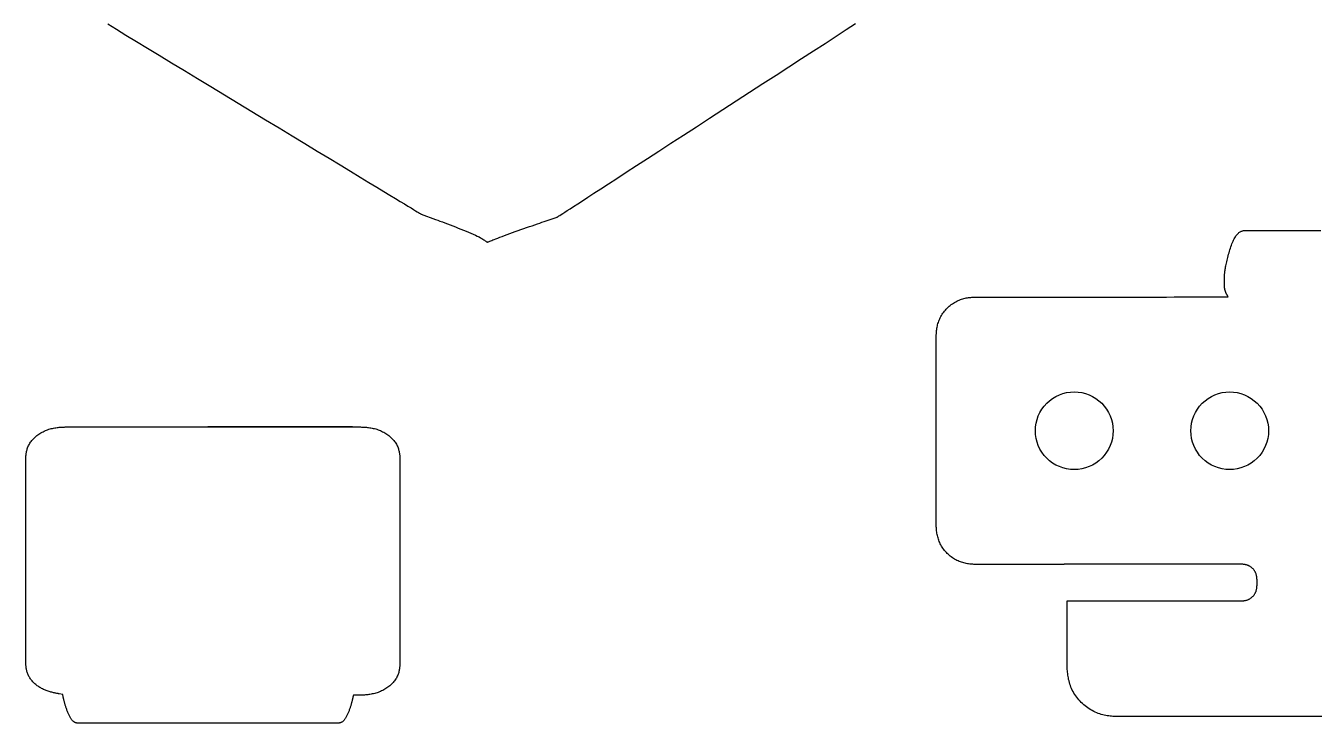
# Model space of a CAD drawing. Header units: millimetres. Extents: x 26 to 901, y 18 to 261.
# Drawn here: x 27.3 to 193.6, y 47.1 to 136.8 of the extents above; entities that cross this region are included whole.
import ezdxf

# ---------------------------------------------------------------- set-up
doc = ezdxf.new("R2010")
doc.units = ezdxf.units.MM

msp = doc.modelspace()

# ---------------------------------------------------------------- linework, layer by layer
at = {"flags": 128}
for points in [[(37.847174, 137.08392), (38.965657, 136.405621), (40.198832, 135.657767), (41.537876, 134.84571), (42.971025, 133.976583), (44.486517, 133.057519), (46.072587, 132.095653), (47.717474, 131.098119), (49.409414, 130.07205), (51.136643, 129.024579), (52.887399, 127.962841), (54.649917, 126.893969), (56.412436, 125.825097), (58.163192, 124.763359), (59.890421, 123.715888), (61.58236, 122.689819), (63.227247, 121.692285), (64.813318, 120.730419), (66.328809, 119.811356), (67.761958, 118.942228), (69.101002, 118.130171), (70.334177, 117.382317), (71.452661, 116.704018), (72.459395, 116.093489), (73.360259, 115.547163), (74.161137, 115.061475), (74.867909, 114.632856), (75.486457, 114.25774), (76.022662, 113.93256), (76.482407, 113.65375), (76.871573, 113.417742), (77.196041, 113.22097), (77.461693, 113.059867), (77.674411, 112.930865), (77.840076, 112.830398), (77.96457, 112.754899), (78.053774, 112.700802), (78.11357, 112.664538), (78.14984, 112.642543), (78.168465, 112.631248), (78.175327, 112.627087), (78.176307, 112.626492), (80.034067, 111.935095), (80.307848, 111.833036), (80.60032, 111.723729), (80.908789, 111.608032), (81.230559, 111.486802), (81.562935, 111.360894), (81.903224, 111.231168), (82.24873, 111.098479), (82.596758, 110.963685), (82.944614, 110.827641), (83.289603, 110.691207), (83.629031, 110.555239), (83.960201, 110.420593), (84.280421, 110.288127), (84.586994, 110.158698), (84.877226, 110.033162), (85.148423, 109.912377), (85.39789, 109.7972), (85.622932, 109.688489), (85.820854, 109.587098), (85.989918, 109.493756), (86.132217, 109.408663), (86.250799, 109.331887), (86.348712, 109.263501), (86.429006, 109.203572), (86.494729, 109.152172), (86.54893, 109.109369), (86.594658, 109.075234), (86.634961, 109.049836), (86.672889, 109.033245), (86.711489, 109.025532), (86.753811, 109.026765), (86.802904, 109.037015), (86.861816, 109.056352), (86.933596, 109.084845), (87.021292, 109.122564), (87.127955, 109.169579), (87.256631, 109.225959), (87.41037, 109.291776), (87.592221, 109.367097), (87.804253, 109.451829), (88.044616, 109.545218), (88.310481, 109.646345), (88.599018, 109.754293), (88.907398, 109.868142), (89.232792, 109.986973), (89.57237, 110.109871), (89.923304, 110.235914), (90.282763, 110.364186), (90.647919, 110.493767), (91.015941, 110.62374), (91.384002, 110.753185), (91.74927, 110.881186), (92.108918, 111.006823), (92.460115, 111.129177), (92.800033, 111.247331), (93.125842, 111.360366), (93.434712, 111.467363), (93.723815, 111.567405), (93.99032, 111.659573), (95.685413, 112.245737), (95.686373, 112.246359), (95.69309, 112.250714), (95.711322, 112.262535), (95.746828, 112.285554), (95.805364, 112.323505), (95.892689, 112.38012), (96.01456, 112.459133), (96.176734, 112.564275), (96.384969, 112.699281), (96.645024, 112.867882), (96.962655, 113.073812), (97.34362, 113.320804), (97.793678, 113.61259), (98.318584, 113.952904), (98.924099, 114.345478), (99.615978, 114.794045), (100.39998, 115.302338), (101.281862, 115.874089), (102.267382, 116.513033), (103.362298, 117.222901), (104.569488, 118.00556), (105.880316, 118.855411), (107.283267, 119.764988), (108.766824, 120.726825), (110.319474, 121.733456), (111.929701, 122.777417), (113.585989, 123.85124), (115.276823, 124.94746), (116.990687, 126.058612), (118.716067, 127.17723), (120.441447, 128.295848), (122.155311, 129.407), (123.846145, 130.50322), (125.502433, 131.577043), (127.112659, 132.621004), (128.665309, 133.627635), (130.148867, 134.589472), (131.551818, 135.499049), (132.862646, 136.348899), (134.069836, 137.131559)], [(194.054489, 47.972747), (193.267283, 47.972651), (192.412496, 47.972548), (191.497636, 47.972437), (190.530211, 47.97232), (189.517732, 47.972197), (188.467707, 47.972071), (187.387646, 47.97194), (186.285058, 47.971806), (185.167451, 47.971671), (184.042335, 47.971535), (182.91722, 47.971399), (181.799613, 47.971263), (180.697025, 47.971129), (179.616964, 47.970999), (178.566939, 47.970871), (177.55446, 47.970749), (176.587036, 47.970632), (175.672175, 47.970521), (174.817388, 47.970417), (174.030183, 47.970322), (173.31619, 47.970236), (172.673535, 47.970158), (172.098462, 47.970089), (171.587216, 47.970026), (171.136044, 47.969971), (170.741189, 47.969924), (170.398898, 47.969882), (170.105418, 47.969847), (169.856991, 47.969817), (169.649865, 47.969792), (169.480284, 47.969771), (169.344494, 47.969755), (169.238741, 47.969742), (169.15927, 47.969732), (169.102325, 47.969725), (169.064153, 47.969721), (169.041001, 47.969718), (169.029112, 47.969717), (169.024731, 47.969716), (169.024105, 47.969716), (168.314486, 47.969614), (168.202826, 47.96967), (168.081151, 47.97016), (167.950089, 47.971521), (167.81027, 47.974185), (167.662322, 47.97859), (167.506876, 47.985171), (167.344558, 47.994365), (167.176, 48.006604), (167.00183, 48.022326), (166.822676, 48.041966), (166.639167, 48.065959), (166.451932, 48.094742), (166.261603, 48.128748), (166.068805, 48.168415), (165.874168, 48.214177), (165.678322, 48.26647), (165.481895, 48.325729), (165.285518, 48.392391), (165.089818, 48.466889), (164.895424, 48.549661), (164.702918, 48.641012), (164.512685, 48.740733), (164.325065, 48.848485), (164.140396, 48.96393), (163.959018, 49.086729), (163.781268, 49.216543), (163.607485, 49.353034), (163.438008, 49.495865), (163.273175, 49.644695), (163.113325, 49.799185), (162.958797, 49.959), (162.809929, 50.123798), (162.667061, 50.293242), (162.53053, 50.466993), (162.400674, 50.644712), (162.277834, 50.826062), (162.162347, 51.010703), (162.054552, 51.198297), (161.954787, 51.388504), (161.863393, 51.580988), (161.780576, 51.77536), (161.706032, 51.971042), (161.639325, 52.167401), (161.58002, 52.36381), (161.527681, 52.559641), (161.481874, 52.754263), (161.442162, 52.947048), (161.408112, 53.137368), (161.379285, 53.324591), (161.355249, 53.508091), (161.335566, 53.687237), (161.319803, 53.861399), (161.307524, 54.029951), (161.298294, 54.192263), (161.291676, 54.347704), (161.287236, 54.495647), (161.284538, 54.635462), (161.283147, 54.76652), (161.282628, 54.888193), (161.282481, 55.709451), (161.28248, 55.709601), (161.28248, 55.710644), (161.28248, 55.713476), (161.282479, 55.718991), (161.282477, 55.728083), (161.282475, 55.741647), (161.282473, 55.760577), (161.282469, 55.785767), (161.282464, 55.818112), (161.282458, 55.858505), (161.282451, 55.907841), (161.282441, 55.967015), (161.282431, 56.036921), (161.282419, 56.118453), (161.282404, 56.212506), (161.282388, 56.319973), (161.282369, 56.44175), (161.282349, 56.578729), (161.282325, 56.731807), (161.282299, 56.901876), (161.28227, 57.089385), (161.28224, 57.292992), (161.282207, 57.510907), (161.282172, 57.741344), (161.282135, 57.982512), (161.282097, 58.232622), (161.282059, 58.489889), (161.282018, 58.75252), (161.281978, 59.018728), (161.281937, 59.286726), (161.281896, 59.554723), (161.281857, 59.820933), (161.281816, 60.083564), (161.281777, 60.340829), (161.281739, 60.590941), (161.281702, 60.832109), (161.281668, 61.062545), (161.281635, 61.280461), (161.281604, 61.484068), (161.281575, 61.671577), (161.281549, 61.841646), (161.281526, 61.994723), (161.281505, 62.131703), (161.281487, 62.253479), (161.281471, 62.360947), (161.281456, 62.454999), (161.281444, 62.536531), (161.281433, 62.606437), (161.281424, 62.665611), (161.281417, 62.714948), (161.28141, 62.755341), (161.281406, 62.787686), (161.281401, 62.812876), (161.281399, 62.831806), (161.281397, 62.84537), (161.281396, 62.854462), (161.281395, 62.859976), (161.281395, 62.862809), (161.281394, 62.863852), (161.281394, 62.864001), (161.281854, 62.864002), (161.285071, 62.864001), (161.293804, 62.864003), (161.310811, 62.864005), (161.338849, 62.864009), (161.380675, 62.864015), (161.439049, 62.864023), (161.516728, 62.864033), (161.616468, 62.864048), (161.741029, 62.864065), (161.893169, 62.864085), (162.075643, 62.864111), (162.291212, 62.864141), (162.542632, 62.864176), (162.832662, 62.864216), (163.164059, 62.864262), (163.539581, 62.864314), (163.961986, 62.864373), (164.434032, 62.864438), (164.958475, 62.864511), (165.536696, 62.86459), (166.164557, 62.864677), (166.836544, 62.864771), (167.547139, 62.864869), (168.290829, 62.864973), (169.062097, 62.865079), (169.855427, 62.865189), (170.665305, 62.865301), (171.486213, 62.865415), (172.312637, 62.86553), (173.139061, 62.865644), (173.959969, 62.865758), (174.769846, 62.865869), (175.563177, 62.865979), (176.334444, 62.866086), (177.078134, 62.86619), (177.788729, 62.866288), (178.460716, 62.866381), (179.088577, 62.866469), (179.666798, 62.866548), (180.191242, 62.866621), (180.663288, 62.866686), (181.085692, 62.866745), (181.461214, 62.866797), (181.792611, 62.866843), (182.082641, 62.866883), (182.334061, 62.866918), (182.54963, 62.866948), (182.732105, 62.866973), (182.884245, 62.866994), (183.008805, 62.867011), (183.108546, 62.867025), (183.186225, 62.867036), (183.244598, 62.867044), (183.286425, 62.86705), (183.314462, 62.867054), (183.33147, 62.867056), (183.340202, 62.867057), (183.34342, 62.867057), (183.343879, 62.867057), (183.560651, 62.867081), (183.594761, 62.867107), (183.631931, 62.867266), (183.67197, 62.86769), (183.714687, 62.868512), (183.759891, 62.869864), (183.807392, 62.871879), (183.856997, 62.874691), (183.908515, 62.878429), (183.961756, 62.883228), (184.016528, 62.889221), (184.072641, 62.896539), (184.129903, 62.905314), (184.188122, 62.915681), (184.247108, 62.927771), (184.30667, 62.941716), (184.366616, 62.95765), (184.426756, 62.975703), (184.486897, 62.996011), (184.54685, 63.018703), (184.606422, 63.043914), (184.665437, 63.071736), (184.723776, 63.102106), (184.781333, 63.134922), (184.838001, 63.170077), (184.893676, 63.207472), (184.948253, 63.247002), (185.001626, 63.288563), (185.053689, 63.332056), (185.104336, 63.377372), (185.153463, 63.424413), (185.200963, 63.473073), (185.246733, 63.52325), (185.290664, 63.574841), (185.332653, 63.627742), (185.372593, 63.681851), (185.41038, 63.737065), (185.445908, 63.79328), (185.479071, 63.850393), (185.509764, 63.908302), (185.537881, 63.966903), (185.563356, 64.026078), (185.586286, 64.085651), (185.606801, 64.14543), (185.625038, 64.205223), (185.641131, 64.26484), (185.655212, 64.324089), (185.667416, 64.382778), (185.677879, 64.440716), (185.686733, 64.497711), (185.694113, 64.553572), (185.700152, 64.608109), (185.704986, 64.661127), (185.708747, 64.712437), (185.711571, 64.761848), (185.713591, 64.809167), (185.714942, 64.854202), (185.715757, 64.896764), (185.71617, 64.93666), (185.716317, 64.973699), (185.71627, 65.223701), (185.716213, 65.43962), (185.716182, 65.473595), (185.716016, 65.510618), (185.715584, 65.550498), (185.714749, 65.593042), (185.71338, 65.638059), (185.711343, 65.685359), (185.708507, 65.734749), (185.704734, 65.786039), (185.699894, 65.839038), (185.693853, 65.893553), (185.686476, 65.949394), (185.677632, 66.00637), (185.667187, 66.064288), (185.655006, 66.122958), (185.640958, 66.182188), (185.624907, 66.241788), (185.606721, 66.301564), (185.586267, 66.361328), (185.563411, 66.420887), (185.53802, 66.48005), (185.51, 66.538639), (185.479415, 66.596537), (185.446368, 66.653643), (185.410964, 66.70985), (185.373308, 66.765058), (185.333501, 66.819161), (185.291648, 66.872058), (185.247854, 66.923645), (185.202221, 66.973818), (185.154853, 67.022475), (185.105853, 67.069512), (185.055327, 67.114826), (185.003378, 67.158314), (184.950109, 67.199872), (184.895625, 67.239399), (184.840028, 67.276789), (184.783422, 67.311941), (184.725913, 67.344749), (184.667602, 67.375113), (184.608595, 67.402928), (184.54901, 67.428131), (184.489023, 67.450813), (184.42883, 67.47111), (184.368621, 67.489152), (184.308591, 67.505073), (184.248931, 67.519006), (184.189835, 67.531081), (184.131496, 67.541434), (184.074104, 67.550196), (184.017855, 67.557499), (183.962941, 67.563477), (183.909555, 67.568261), (183.85789, 67.571987), (183.808137, 67.574783), (183.760489, 67.576785), (183.715141, 67.578123), (183.672284, 67.578933), (183.632111, 67.579345), (183.594815, 67.579492), (183.34308, 67.579465), (183.342617, 67.579465), (183.339379, 67.579464), (183.330591, 67.579464), (183.313476, 67.579461), (183.285261, 67.579458), (183.24317, 67.579453), (183.184427, 67.579446), (183.106259, 67.579437), (183.005887, 67.579424), (182.880538, 67.579409), (182.727437, 67.579391), (182.543809, 67.579369), (182.326877, 67.579343), (182.073867, 67.579313), (181.782003, 67.579278), (181.448511, 67.579238), (181.070616, 67.579193), (180.64554, 67.579142), (180.170511, 67.579085), (179.642751, 67.579021), (179.060875, 67.578952), (178.429044, 67.578876), (177.752809, 67.578795), (177.03772, 67.57871), (176.289329, 67.57862), (175.513185, 67.578528), (174.714839, 67.578431), (173.899842, 67.578334), (173.073744, 67.578235), (172.242096, 67.578136), (171.410446, 67.578036), (170.584348, 67.577937), (169.769351, 67.57784), (168.971005, 67.577743), (168.194861, 67.577651), (167.44647, 67.577561), (166.731382, 67.577475), (166.055147, 67.577395), (165.423316, 67.577319), (164.841439, 67.577249), (164.31368, 67.577186), (163.838651, 67.577129), (163.413575, 67.577079), (163.03568, 67.577033), (162.702187, 67.576992), (162.410324, 67.576957), (162.157314, 67.576928), (161.940382, 67.576902), (161.756753, 67.57688), (161.603652, 67.576861), (161.478304, 67.576847), (161.377932, 67.576835), (161.299763, 67.576825), (161.24102, 67.576818), (161.198929, 67.576813), (161.170714, 67.576809), (161.1536, 67.576808), (161.144811, 67.576806), (161.141574, 67.576806), (161.141111, 67.576806), (161.121842, 67.57679), (161.11881, 67.576787), (161.115504, 67.576783), (161.111936, 67.576777), (161.108126, 67.576767), (161.104084, 67.576753), (161.099828, 67.576734), (161.095369, 67.576708), (161.090726, 67.576674), (161.085911, 67.576633), (161.080939, 67.576581), (161.075827, 67.576519), (161.070586, 67.576445), (161.065232, 67.576359), (161.059781, 67.576259), (161.054248, 67.576144), (161.048646, 67.576013), (161.04299, 67.575867), (161.037294, 67.575701), (161.031576, 67.575517), (161.025848, 67.575313), (161.020123, 67.575088), (161.014402, 67.574843), (161.008687, 67.574577), (161.002977, 67.574289), (160.997272, 67.573982), (160.991573, 67.573653), (160.985878, 67.573305), (160.980188, 67.572935), (160.974504, 67.572546), (160.968825, 67.572136), (160.96315, 67.571707), (160.957479, 67.571257), (160.951815, 67.570787), (160.946155, 67.570298), (160.9405, 67.569789), (160.93485, 67.56926), (160.929204, 67.568711), (160.923563, 67.568143), (160.917927, 67.567555), (160.912297, 67.566948), (160.906672, 67.566322), (160.901065, 67.56568), (160.895492, 67.565024), (160.889964, 67.564358), (160.884495, 67.563685), (160.8791, 67.563008), (160.873792, 67.562329), (160.868584, 67.561652), (160.863491, 67.560979), (160.858526, 67.560314), (160.853704, 67.559659), (160.849036, 67.559019), (160.844538, 67.558395), (160.840223, 67.55779), (160.836104, 67.557207), (160.832197, 67.556651), (160.828513, 67.556123), (160.825068, 67.555626), (160.821874, 67.555164), (160.800337, 67.55204), (160.800122, 67.552041), (160.798615, 67.55204), (160.794523, 67.55204), (160.786555, 67.552039), (160.77342, 67.552037), (160.753823, 67.552035), (160.726474, 67.552032), (160.69008, 67.552028), (160.643351, 67.552023), (160.584993, 67.552017), (160.513714, 67.552009), (160.428221, 67.552), (160.327225, 67.551988), (160.209431, 67.551975), (160.073548, 67.55196), (159.918285, 67.551942), (159.742347, 67.551923), (159.544446, 67.551901), (159.323287, 67.551877), (159.077578, 67.55185), (158.806675, 67.55182), (158.512514, 67.551787), (158.197679, 67.551752), (157.864755, 67.551715), (157.516328, 67.551676), (157.154979, 67.551636), (156.783294, 67.551596), (156.403856, 67.551554), (156.01925, 67.551511), (155.63206, 67.551468), (155.24487, 67.551425), (154.860263, 67.551382), (154.480826, 67.551341), (154.109141, 67.551299), (153.747792, 67.551259), (153.399364, 67.55122), (153.066442, 67.551184), (152.751607, 67.551149), (152.457445, 67.551117), (152.186542, 67.551086), (151.940833, 67.551059), (151.719674, 67.551034), (151.521772, 67.551013), (151.345835, 67.550993), (151.190571, 67.550976), (151.054689, 67.55096), (150.936895, 67.550948), (150.835898, 67.550937), (150.750407, 67.550927), (150.679128, 67.550919), (150.620769, 67.550912), (150.57404, 67.550907), (150.537645, 67.550903), (150.510297, 67.5509), (150.4907, 67.550898), (150.477564, 67.550897), (150.469596, 67.550896), (150.465505, 67.550896), (150.463998, 67.550896), (150.463783, 67.550895), (149.911924, 67.55083), (149.825088, 67.550876), (149.730463, 67.55126), (149.628538, 67.552319), (149.519803, 67.554395), (149.404747, 67.557824), (149.283857, 67.562945), (149.157623, 67.570097), (149.026536, 67.57962), (148.891084, 67.59185), (148.751756, 67.607128), (148.609039, 67.62579), (148.463425, 67.648178), (148.315402, 67.674629), (148.165459, 67.705482), (148.014085, 67.741074), (147.86177, 67.781746), (147.709001, 67.827835), (147.55627, 67.879682), (147.404063, 67.937623), (147.252871, 68.001998), (147.103145, 68.073045), (146.955186, 68.150601), (146.809257, 68.234403), (146.665623, 68.324188), (146.524547, 68.419692), (146.386292, 68.520652), (146.251121, 68.626805), (146.119298, 68.737886), (145.991088, 68.853635), (145.866753, 68.973786), (145.746557, 69.098076), (145.630763, 69.226243), (145.519635, 69.358024), (145.413436, 69.493153), (145.312431, 69.63137), (145.216882, 69.772409), (145.127053, 69.916008), (145.043208, 70.061904), (144.965609, 70.209833), (144.894521, 70.359532), (144.830108, 70.5107), (144.772129, 70.662886), (144.720247, 70.815599), (144.674123, 70.968352), (144.633418, 71.120655), (144.597795, 71.272018), (144.566913, 71.421952), (144.540434, 71.569968), (144.51802, 71.715577), (144.499332, 71.85829), (144.484031, 71.997616), (144.471779, 72.133068), (144.462236, 72.264156), (144.455064, 72.390389), (144.449925, 72.511282), (144.446479, 72.626341), (144.444389, 72.73508), (144.443313, 72.837008), (144.442917, 72.931635), (144.442847, 73.570353), (144.442848, 73.570819), (144.442848, 73.57408), (144.442846, 73.582931), (144.442844, 73.60017), (144.44284, 73.628587), (144.442833, 73.670983), (144.442825, 73.730149), (144.442814, 73.808883), (144.442799, 73.909978), (144.44278, 74.036232), (144.442759, 74.190437), (144.442731, 74.375392), (144.442699, 74.593889), (144.442663, 74.848723), (144.44262, 75.142693), (144.442571, 75.478592), (144.442516, 75.859215), (144.442454, 76.287357), (144.442385, 76.765814), (144.442308, 77.297382), (144.442223, 77.883457), (144.44213, 78.519847), (144.442032, 79.200962), (144.441928, 79.921211), (144.441819, 80.675002), (144.441705, 81.456747), (144.441588, 82.260853), (144.44147, 83.081731), (144.441349, 83.913791), (144.441229, 84.75144), (144.441107, 85.58909), (144.440986, 86.421148), (144.440867, 87.242027), (144.440751, 88.046133), (144.440638, 88.827877), (144.440528, 89.58167), (144.440424, 90.301918), (144.440325, 90.983032), (144.440233, 91.619422), (144.440148, 92.205497), (144.440071, 92.737065), (144.440002, 93.215523), (144.43994, 93.643665), (144.439885, 94.024288), (144.439836, 94.360186), (144.439794, 94.654155), (144.439757, 94.908992), (144.439725, 95.127488), (144.439699, 95.312443), (144.439676, 95.466648), (144.439657, 95.592901), (144.439643, 95.693996), (144.439632, 95.77273), (144.439623, 95.831897), (144.439616, 95.874292), (144.439613, 95.902711), (144.43961, 95.919948), (144.439609, 95.928799), (144.439608, 95.932061), (144.439608, 95.932526), (144.43954, 96.484477), (144.439586, 96.571328), (144.43997, 96.665969), (144.44103, 96.76791), (144.443105, 96.876663), (144.446533, 96.991738), (144.451655, 97.112646), (144.458807, 97.238898), (144.468331, 97.370004), (144.480561, 97.505475), (144.49584, 97.644822), (144.514505, 97.787556), (144.536895, 97.933187), (144.563348, 98.081226), (144.594205, 98.231184), (144.629802, 98.382572), (144.670478, 98.534899), (144.716573, 98.687678), (144.768425, 98.840419), (144.826374, 98.992632), (144.890756, 99.143828), (144.961812, 99.293556), (145.039377, 99.441515), (145.12319, 99.58744), (145.212986, 99.73107), (145.308501, 99.872141), (145.409472, 100.01039), (145.515637, 100.145553), (145.626732, 100.277366), (145.742493, 100.405567), (145.862657, 100.529893), (145.98696, 100.65008), (146.11514, 100.765865), (146.246932, 100.876984), (146.382074, 100.983175), (146.520302, 101.084174), (146.661352, 101.179717), (146.804963, 101.269542), (146.950868, 101.353385), (147.098807, 101.430983), (147.248515, 101.502072), (147.399691, 101.566491), (147.551883, 101.624476), (147.704603, 101.676367), (147.857361, 101.7225), (148.009669, 101.763217), (148.161035, 101.798854), (148.310973, 101.829751), (148.458992, 101.856246), (148.604603, 101.878677), (148.747318, 101.897382), (148.886647, 101.912702), (149.022099, 101.924973), (149.153188, 101.934534), (149.279422, 101.941726), (149.400314, 101.946883), (149.515373, 101.950347), (149.624111, 101.952456), (149.726039, 101.953547), (149.820667, 101.95396), (150.459382, 101.954135), (150.460039, 101.954136), (150.464642, 101.954136), (150.477138, 101.954137), (150.50147, 101.95414), (150.541585, 101.954145), (150.601429, 101.954153), (150.684948, 101.954163), (150.796087, 101.954177), (150.938791, 101.954195), (151.117009, 101.954217), (151.334683, 101.954244), (151.595761, 101.954276), (151.904188, 101.954314), (152.26391, 101.954358), (152.678872, 101.95441), (153.153022, 101.954469), (153.690303, 101.954535), (154.294662, 101.954611), (154.970046, 101.954695), (155.720398, 101.954787), (156.547693, 101.95489), (157.446012, 101.955001), (158.407462, 101.955121), (159.424153, 101.955247), (160.488194, 101.955379), (161.591692, 101.955516), (162.726756, 101.955657), (163.885495, 101.9558), (165.060017, 101.955946), (166.242431, 101.956093), (167.424844, 101.956239), (168.599365, 101.956385), (169.758105, 101.956529), (170.893169, 101.95667), (171.996667, 101.956807), (173.060708, 101.956939), (174.077399, 101.957065), (175.03885, 101.957183), (175.937168, 101.957295), (176.764463, 101.957397), (177.514815, 101.957491), (178.190198, 101.957574), (178.794558, 101.957649), (179.331839, 101.957716), (179.805988, 101.957775), (180.220951, 101.957826), (180.580673, 101.957871), (180.889099, 101.957909), (181.150178, 101.957942), (181.367853, 101.957968), (181.546069, 101.95799), (181.688774, 101.958008), (181.799914, 101.958022), (181.883433, 101.958033), (181.943277, 101.95804), (181.983391, 101.958045), (182.007724, 101.958048), (182.020219, 101.95805), (182.024822, 101.95805), (182.02548, 101.95805), (181.97159, 102.046314), (181.963112, 102.060206), (181.953883, 102.075369), (181.943959, 102.091751), (181.933399, 102.109297), (181.922259, 102.127955), (181.910595, 102.147671), (181.898467, 102.168393), (181.88593, 102.190067), (181.873041, 102.212641), (181.859858, 102.236061), (181.846438, 102.260275), (181.832837, 102.285229), (181.819113, 102.31087), (181.805324, 102.337146), (181.791526, 102.364002), (181.777776, 102.391386), (181.764131, 102.419245), (181.750649, 102.447527), (181.737387, 102.476176), (181.724401, 102.505142), (181.711741, 102.534379), (181.699422, 102.563869), (181.687451, 102.593609), (181.675834, 102.623588), (181.664579, 102.653802), (181.653694, 102.684241), (181.643183, 102.714899), (181.633057, 102.745768), (181.623319, 102.776841), (181.61398, 102.80811), (181.605042, 102.83957), (181.596517, 102.871211), (181.588409, 102.903026), (181.580727, 102.935007), (181.573475, 102.96715), (181.566664, 102.999444), (181.560297, 103.031883), (181.554384, 103.064461), (181.548929, 103.097168), (181.543942, 103.129999), (181.539425, 103.162932), (181.535358, 103.195889), (181.531716, 103.22878), (181.528477, 103.261515), (181.525618, 103.294001), (181.523114, 103.326148), (181.520943, 103.357865), (181.519079, 103.389063), (181.5175, 103.419648), (181.516181, 103.449531), (181.515101, 103.478621), (181.514233, 103.506826), (181.513556, 103.534056), (181.513045, 103.560222), (181.512677, 103.585229), (181.512426, 103.608989), (181.512272, 103.631409), (181.512189, 103.652401), (181.512155, 103.671871), (181.512103, 103.80322), (181.512127, 104.109201), (181.51216, 104.157418), (181.512364, 104.210375), (181.512912, 104.268223), (181.513975, 104.331111), (181.515724, 104.39919), (181.518332, 104.472611), (181.52197, 104.551523), (181.526809, 104.636078), (181.533021, 104.726425), (181.540777, 104.822714), (181.55025, 104.925097), (181.561611, 105.033723), (181.57503, 105.148743), (181.590681, 105.270306), (181.608733, 105.398564), (181.62936, 105.533667), (181.652732, 105.675765), (181.679021, 105.825008), (181.7084, 105.981547), (181.741038, 106.145532), (181.777057, 106.316923), (181.816374, 106.494922), (181.858855, 106.678538), (181.904364, 106.866784), (181.952769, 107.058669), (182.003935, 107.253206), (182.057729, 107.449404), (182.114014, 107.646274), (182.172659, 107.842827), (182.233528, 108.038075), (182.296487, 108.231029), (182.361403, 108.420698), (182.428141, 108.606093), (182.496566, 108.786227), (182.566545, 108.960108), (182.637945, 109.126751), (182.71063, 109.285162), (182.784466, 109.434356), (182.859319, 109.57334), (182.935055, 109.701128), (183.011522, 109.816997), (183.08849, 109.921289), (183.165715, 110.014612), (183.242949, 110.097578), (183.319947, 110.170795), (183.39646, 110.234872), (183.472244, 110.29042), (183.54705, 110.338045), (183.620634, 110.37836), (183.692749, 110.411972), (183.763146, 110.439491), (183.831582, 110.461526), (183.897809, 110.478687), (183.961579, 110.491583), (184.022648, 110.500823), (184.080768, 110.507016), (184.135693, 110.510773), (184.187176, 110.512701), (184.234971, 110.513411), (184.557573, 110.513506), (184.558454, 110.513505), (184.564622, 110.513506), (184.581362, 110.513509), (184.613962, 110.513513), (184.667708, 110.51352), (184.747886, 110.51353), (184.859783, 110.513545), (185.008685, 110.513565), (185.199879, 110.51359), (185.438651, 110.513621), (185.730288, 110.513659), (186.080077, 110.513705), (186.493302, 110.51376), (186.975252, 110.513823), (187.531213, 110.513896), (188.166471, 110.513979), (188.886312, 110.514074), (189.696023, 110.51418), (190.60089, 110.514299), (191.606201, 110.514431), (192.714597, 110.514576), (193.91815, 110.514734)], [(50.714641, 85.237943), (69.441427, 85.237943), (69.974885, 85.237943), (70.061655, 85.237899), (70.156208, 85.237588), (70.258055, 85.236746), (70.366706, 85.235105), (70.481674, 85.2324), (70.60247, 85.228365), (70.728603, 85.222733), (70.859587, 85.215239), (70.994931, 85.205616), (71.134147, 85.193598), (71.276746, 85.17892), (71.422239, 85.161316), (71.570138, 85.140518), (71.719953, 85.116262), (71.871195, 85.08828), (72.023377, 85.056308), (72.176008, 85.020078), (72.3286, 84.979326), (72.480665, 84.933784), (72.631713, 84.883187), (72.781293, 84.827347), (72.929104, 84.766393), (73.074884, 84.700531), (73.21837, 84.629969), (73.359298, 84.554913), (73.497405, 84.47557), (73.632428, 84.392146), (73.764105, 84.30485), (73.892172, 84.213887), (74.016366, 84.119465), (74.136425, 84.021791), (74.252084, 83.921071), (74.363082, 83.817512), (74.469155, 83.711321), (74.57004, 83.602705), (74.665474, 83.491871), (74.755194, 83.379026), (74.838937, 83.264377), (74.91644, 83.14813), (74.98744, 83.030492), (75.051774, 82.911701), (75.109681, 82.79211), (75.161498, 82.672104), (75.207564, 82.552068), (75.248216, 82.432386), (75.283795, 82.313443), (75.314637, 82.195622), (75.341081, 82.079309), (75.363465, 81.964887), (75.382128, 81.852742), (75.397408, 81.743258), (75.424078, 81.527006), (75.438512, 80.934093), (75.438512, 80.390681), (75.438512, 79.783406), (75.438512, 79.108723), (75.438512, 78.364857), (75.438512, 77.557129), (75.438512, 76.692636), (75.438512, 75.778472), (75.438512, 74.821735), (75.438512, 73.829519), (75.438512, 72.80892), (75.438512, 71.767034), (75.438512, 70.710956), (75.438512, 69.647783), (75.438512, 68.58461), (75.438512, 67.528532), (75.438512, 66.486646), (75.438512, 65.466047), (75.438512, 64.473831), (75.438512, 63.517094), (75.438512, 62.60293), (75.438512, 61.738437), (75.438512, 60.930709), (75.438512, 60.186843), (75.438512, 59.512159), (75.438512, 58.904885), (75.438512, 58.361473), (75.438512, 57.878373), (75.438512, 57.45204), (75.438512, 57.078924), (75.438512, 56.755478), (75.438512, 56.478154), (75.438512, 56.243405), (75.438512, 56.047681), (75.438512, 55.887437), (75.438512, 55.759123), (75.438512, 55.659192), (75.438512, 55.584095), (75.438512, 55.530286), (75.438512, 55.494216), (75.438512, 55.472338), (75.438512, 55.461103), (75.438512, 55.456964), (75.438512, 55.456373), (75.438512, 55.024316), (75.438456, 54.956331), (75.438065, 54.882247), (75.437001, 54.802449), (75.43493, 54.717317), (75.431515, 54.627237), (75.426421, 54.532588), (75.419311, 54.433756), (75.40985, 54.331122), (75.397702, 54.22507), (75.382531, 54.115981), (75.364002, 54.004239), (75.341777, 53.890227), (75.315522, 53.774327), (75.284901, 53.656922), (75.249577, 53.538395), (75.209214, 53.419129), (75.163478, 53.299505), (75.112031, 53.179908), (75.054539, 53.06072), (74.990665, 52.942324), (74.920172, 52.825072), (74.843222, 52.709199), (74.760075, 52.59491), (74.67099, 52.48241), (74.57623, 52.371902), (74.476052, 52.263593), (74.370719, 52.157687), (74.26049, 52.054387), (74.145625, 51.9539), (74.026385, 51.85643), (73.90303, 51.762181), (73.775821, 51.671359), (73.645016, 51.584167), (73.510878, 51.500811), (73.373666, 51.421496), (73.233639, 51.346425), (73.09106, 51.275804), (72.946187, 51.209838), (72.799282, 51.148731), (72.650604, 51.092688), (72.500451, 51.041836), (72.349274, 50.995991), (72.197558, 50.954891), (72.045791, 50.918276), (71.89446, 50.885883), (71.744053, 50.857451), (71.595056, 50.832718), (71.447956, 50.811423), (71.303242, 50.793305), (71.161398, 50.778101), (71.022914, 50.765551), (70.888276, 50.755392), (70.757971, 50.747363), (70.632486, 50.741203), (70.512308, 50.73665), (70.397925, 50.733443), (70.289823, 50.731319), (70.18849, 50.730018), (70.094413, 50.729278), (69.459409, 50.726316), (69.402446, 50.470893), (69.393471, 50.430685), (69.383618, 50.386771), (69.372864, 50.339277), (69.361187, 50.288329), (69.348562, 50.234052), (69.334967, 50.176572), (69.32038, 50.116014), (69.304775, 50.052505), (69.288132, 49.98617), (69.270426, 49.917134), (69.251634, 49.845523), (69.231733, 49.771464), (69.2107, 49.695081), (69.188512, 49.6165), (69.165146, 49.535846), (69.140579, 49.453247), (69.114787, 49.368826), (69.087747, 49.28271), (69.059437, 49.195025), (69.029832, 49.105896), (68.998923, 49.015481), (68.966745, 48.924072), (68.933347, 48.831991), (68.898778, 48.739562), (68.863085, 48.647108), (68.826318, 48.554953), (68.788524, 48.463421), (68.749752, 48.372833), (68.710052, 48.283515), (68.66947, 48.195789), (68.628056, 48.109978), (68.585857, 48.026407), (68.542924, 47.945398), (68.499303, 47.867275), (68.455044, 47.792361), (68.410194, 47.72098), (68.364803, 47.653455), (68.318919, 47.590109), (68.27259, 47.531266), (68.225864, 47.477249), (68.178807, 47.428285), (68.131545, 47.384213), (68.084222, 47.344776), (68.036981, 47.309716), (67.989965, 47.278775), (67.943319, 47.251697), (67.897185, 47.228224), (67.851706, 47.208097), (67.807027, 47.191061), (67.76329, 47.176856), (67.720639, 47.165227), (67.679216, 47.155915), (67.639167, 47.148662), (67.600633, 47.143212), (67.563758, 47.139307), (67.528685, 47.13669), (67.495559, 47.135102), (67.464522, 47.134287), (67.435717, 47.133986), (67.241335, 47.133943), (67.240649, 47.133943), (67.235845, 47.133943), (67.222805, 47.133943), (67.197413, 47.133943), (67.15555, 47.133943), (67.093098, 47.133943), (67.00594, 47.133943), (66.889959, 47.133943), (66.741036, 47.133943), (66.555054, 47.133943), (66.327895, 47.133943), (66.055441, 47.133943), (65.733575, 47.133943), (65.358179, 47.133943), (64.925136, 47.133943), (64.430327, 47.133943), (63.869636, 47.133943), (63.238943, 47.133943), (62.534133, 47.133943), (61.751086, 47.133943), (60.887744, 47.133943), (59.950284, 47.133943), (58.946941, 47.133943), (57.885951, 47.133943), (56.775548, 47.133943), (55.623968, 47.133943), (54.439447, 47.133943), (53.23022, 47.133943), (52.004522, 47.133943), (50.770588, 47.133943), (49.536655, 47.133943), (48.310957, 47.133943), (47.10173, 47.133943), (45.917208, 47.133943), (44.765629, 47.133943), (43.655226, 47.133943), (42.594235, 47.133943), (41.590892, 47.133943), (40.653432, 47.133943), (39.790091, 47.133943), (39.007044, 47.133943), (38.302233, 47.133943), (37.671541, 47.133943), (37.110849, 47.133943), (36.616041, 47.133943), (36.182997, 47.133943), (35.807601, 47.133943), (35.485736, 47.133943), (35.213282, 47.133943), (34.986123, 47.133943), (34.800141, 47.133943), (34.651218, 47.133943), (34.535236, 47.133943), (34.448079, 47.133943), (34.385627, 47.133943), (34.343764, 47.133943), (34.318371, 47.133943), (34.305332, 47.133943), (34.300528, 47.133943), (34.299842, 47.133943), (34.127879, 47.133943), (34.100819, 47.133988), (34.071327, 47.134303), (34.039551, 47.135157), (34.005636, 47.136821), (33.969732, 47.139564), (33.931984, 47.143656), (33.89254, 47.149366), (33.851548, 47.156965), (33.809154, 47.166722), (33.765506, 47.178908), (33.720752, 47.193791), (33.675038, 47.211642), (33.628511, 47.23273), (33.58132, 47.257326), (33.533611, 47.285699), (33.485531, 47.318118), (33.437228, 47.354854), (33.388849, 47.396177), (33.340542, 47.442355), (33.292453, 47.49366), (33.244714, 47.550258), (33.197393, 47.611904), (33.150541, 47.678253), (33.104211, 47.748957), (33.058454, 47.82367), (33.013322, 47.902044), (32.968867, 47.983733), (32.925141, 48.068391), (32.882196, 48.15567), (32.840084, 48.245223), (32.798856, 48.336704), (32.758564, 48.429766), (32.719261, 48.524063), (32.680998, 48.619246), (32.643827, 48.71497), (32.6078, 48.810888), (32.572968, 48.906653), (32.539384, 49.001919), (32.507099, 49.096337), (32.476166, 49.189562), (32.446623, 49.281286), (32.418453, 49.371353), (32.391626, 49.459649), (32.366115, 49.546057), (32.341887, 49.630461), (32.318915, 49.712747), (32.297168, 49.792798), (32.276617, 49.870499), (32.257232, 49.945733), (32.238983, 50.018385), (32.221842, 50.088339), (32.205777, 50.155479), (32.19076, 50.21969), (32.176761, 50.280856), (32.16375, 50.338861), (32.151697, 50.393589), (32.140574, 50.444925), (32.13035, 50.492752), (32.120995, 50.536955), (32.058453, 50.834454), (31.608249, 50.91159), (31.537412, 50.923759), (31.460243, 50.937207), (31.377161, 50.952056), (31.288588, 50.968428), (31.194944, 50.986445), (31.096649, 51.006229), (30.994125, 51.027901), (30.887791, 51.051585), (30.778068, 51.077401), (30.665377, 51.105472), (30.550139, 51.135919), (30.432772, 51.168865), (30.3137, 51.204432), (30.19334, 51.242742), (30.072115, 51.283916), (29.950445, 51.328076), (29.828751, 51.375345), (29.707452, 51.425844), (29.586969, 51.479696), (29.467723, 51.537022), (29.350094, 51.597902), (29.234293, 51.662243), (29.120494, 51.729909), (29.008868, 51.800766), (28.899587, 51.874678), (28.792824, 51.951511), (28.688748, 52.031128), (28.587534, 52.113395), (28.489353, 52.198175), (28.394376, 52.285335), (28.302775, 52.374738), (28.214723, 52.46625), (28.130392, 52.559735), (28.049953, 52.655058), (27.973577, 52.752084), (27.901438, 52.850677), (27.833707, 52.950701), (27.770556, 53.052023), (27.712157, 53.154507), (27.658681, 53.258016), (27.61023, 53.362385), (27.56662, 53.467318), (27.527596, 53.572488), (27.492903, 53.677569), (27.462287, 53.782235), (27.435492, 53.886157), (27.412264, 53.98901), (27.392349, 54.090466), (27.375491, 54.190199), (27.361435, 54.287882), (27.349928, 54.383189), (27.340713, 54.475792), (27.333537, 54.565365), (27.328144, 54.651581), (27.32428, 54.734113), (27.321689, 54.812634), (27.320118, 54.886819), (27.319311, 54.956339), (27.319014, 55.020868), (27.318972, 55.456373), (27.318972, 55.456964), (27.318972, 55.461103), (27.318972, 55.472338), (27.318972, 55.494216), (27.318972, 55.530286), (27.318972, 55.584095), (27.318972, 55.659192), (27.318972, 55.759123), (27.318972, 55.887437), (27.318972, 56.047681), (27.318972, 56.243405), (27.318972, 56.478154), (27.318972, 56.755478), (27.318972, 57.078924), (27.318972, 57.45204), (27.318972, 57.878373), (27.318972, 58.361473), (27.318972, 58.904885), (27.318972, 59.512159), (27.318972, 60.186843), (27.318972, 60.930709), (27.318972, 61.738437), (27.318972, 62.60293), (27.318972, 63.517094), (27.318972, 64.473831), (27.318972, 65.466047), (27.318972, 66.486646), (27.318972, 67.528532), (27.318972, 68.58461), (27.318972, 69.647783), (27.318972, 70.710956), (27.318972, 71.767034), (27.318972, 72.80892), (27.318972, 73.829519), (27.318972, 74.821735), (27.318972, 75.778472), (27.318972, 76.692636), (27.318972, 77.557129), (27.318972, 78.364857), (27.318972, 79.108723), (27.318972, 79.783406), (27.318972, 80.390681), (27.322496, 81.136854), (27.331151, 81.434613), (27.338311, 81.533808), (27.34784, 81.636818), (27.360076, 81.743258), (27.375356, 81.852742), (27.394019, 81.964887), (27.416403, 82.079309), (27.442847, 82.195622), (27.473689, 82.313443), (27.509268, 82.432386), (27.549921, 82.552068), (27.595986, 82.672104), (27.647803, 82.79211), (27.70571, 82.911701), (27.770044, 83.030492), (27.841044, 83.14813), (27.918547, 83.264377), (28.00229, 83.379026), (28.09201, 83.491871), (28.187445, 83.602705), (28.28833, 83.711321), (28.394404, 83.817512), (28.505402, 83.921071), (28.621063, 84.021791), (28.741123, 84.119465), (28.865319, 84.213887), (28.993388, 84.30485), (29.125067, 84.392146), (29.260093, 84.47557), (29.398204, 84.554913), (29.539135, 84.629969), (29.682625, 84.700531), (29.82841, 84.766393), (29.976227, 84.827347), (30.125813, 84.883187), (30.276867, 84.933784), (30.428939, 84.979326), (30.581539, 85.020078), (30.734178, 85.056308), (30.886368, 85.08828), (31.037619, 85.116262), (31.187443, 85.140518), (31.335351, 85.161316), (31.480853, 85.17892), (31.623461, 85.193598), (31.762687, 85.205616), (31.89804, 85.215239), (32.029032, 85.222733), (32.155175, 85.228365), (32.275979, 85.2324), (32.390955, 85.235105), (32.499615, 85.236746), (32.601469, 85.237588), (32.696029, 85.237899), (33.334286, 85.237943), (33.335038, 85.237943), (33.340301, 85.237943), (33.354586, 85.237943), (33.382405, 85.237943), (33.428268, 85.237943), (33.496687, 85.237943), (33.592173, 85.237943), (33.719237, 85.237943), (33.88239, 85.237943), (34.086144, 85.237943), (34.335009, 85.237943), (34.633496, 85.237943), (34.986117, 85.237943), (35.397383, 85.237943), (35.871805, 85.237943), (36.413895, 85.237943), (37.028162, 85.237943), (37.719119, 85.237943), (38.491277, 85.237943), (39.349146, 85.237943), (40.294983, 85.237943), (41.32202, 85.237943), (42.421236, 85.237943), (43.583608, 85.237943), (44.800113, 85.237943), (46.06173, 85.237943), (47.359436, 85.237943), (48.684209, 85.237943), (50.027026, 85.237943), (51.378866, 85.237943), (52.730706, 85.237943), (54.073523, 85.237943), (55.398296, 85.237943), (56.696002, 85.237943), (57.957619, 85.237943), (59.174125, 85.237943), (60.336496, 85.237943), (61.435712, 85.237943), (62.462749, 85.237943), (63.408586, 85.237943), (64.266455, 85.237943), (65.038613, 85.237943), (65.72957, 85.237943), (66.343838, 85.237943), (66.885927, 85.237943), (67.360349, 85.237943), (67.771615, 85.237943), (68.124236, 85.237943), (68.422723, 85.237943), (68.671588, 85.237943), (68.875342, 85.237943), (69.038495, 85.237943), (69.165559, 85.237943), (69.261045, 85.237943), (69.329464, 85.237943), (50.714641, 85.237943)]]:
    msp.add_lwpolyline(points, dxfattribs=at)
for points in [[(167.198725, 84.75144, -0.414214), (162.198725, 79.75144, -0.414214), (157.198725, 84.75144, -0.414214), (162.198725, 89.75144, -0.414214), (167.198725, 84.75144)], [(187.198725, 84.75144, -0.414214), (182.198725, 79.75144, -0.414214), (177.198725, 84.75144, -0.414214), (182.198725, 89.75144, -0.414214), (187.198725, 84.75144)]]:
    msp.add_lwpolyline(points, format="xyb", dxfattribs=at)

doc.saveas('drawing.dxf')
